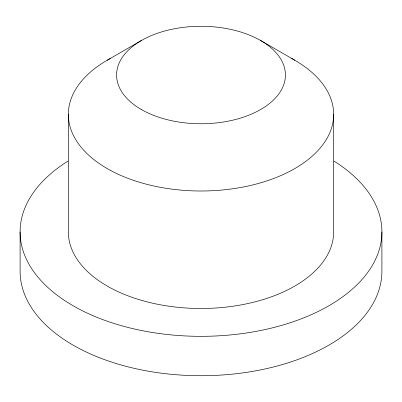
<?xml version="1.0" encoding="UTF-8"?>
<svg xmlns="http://www.w3.org/2000/svg" width="402" height="402" viewBox="0 0 402 402"><rect width="100%" height="100%" fill="white"/><g stroke="black" fill="none" stroke-linecap="round" stroke-linejoin="round"><path stroke-width="0.6" d="M107.193 60.25L141.308 40.557M260.692 40.557L294.807 60.25M381.9 231.889L381.9 271.275A180.9 104.44 0 0 1 201 375.719A180.9 104.44 0 0 1 20.1 271.275L20.1 231.889M333.66 114.409L333.66 231.889A132.66 76.591 0 0 1 201 308.48A132.66 76.591 0 0 1 68.34 231.889L68.34 114.409M291.711 58.521A132.66 76.591 0 0 1 295.817 167.976A132.66 76.591 0 0 1 106.183 167.976A132.66 76.591 0 0 1 110.289 58.521M333.972 161.076A180.9 104.44 0 0 1 327.183 306.726A180.9 104.44 0 0 1 74.817 306.726A180.9 104.44 0 0 1 68.028 161.076M141.308 109.485A84.42 48.737 0 0 0 282.546 87.636A84.42 48.737 0 0 0 179.151 27.944A84.42 48.737 0 0 0 141.308 109.485"/></g></svg>
